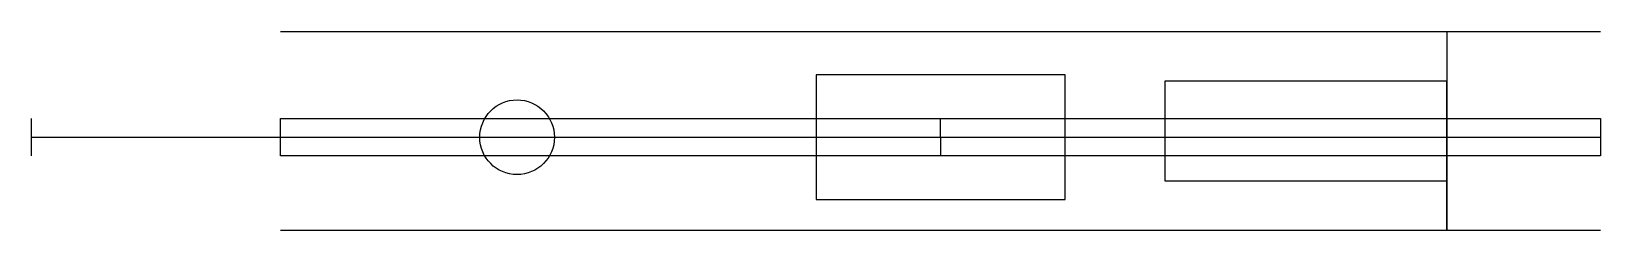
# Model space of a CAD drawing. Header units: millimetres. Extents: x -29 to 34, y 0 to 8.
import ezdxf

# ---------------------------------------------------------------- set-up
doc = ezdxf.new("R2010")
doc.units = ezdxf.units.MM
doc.layers.get('0').update_dxf_attribs({"linetype": 'CONTINUOUS'})

msp = doc.modelspace()

# ---------------------------------------------------------------- linework, layer by layer
for p, q in [((-19, 8), (34, 8)), ((-19, 8), (34, 8)), ((27.82, 8), (27.82, 6)), ((27.82, 8), (27.82, 0)), ((12.5, 6.25), (2.5, 6.25)), ((2.5, 6.25), (2.5, 1.25)), ((12.5, 3.75), (12.5, 6.25)), ((12.5, 1.25), (12.5, 6.25)), ((27.82, 6), (16.506, 6)), ((16.506, 6), (16.506, 2)), ((27.82, 2), (27.82, 6)), ((-29, 3), (-29, 4.5)), ((7.5, 3.75), (7.5, 4.5)), ((-29, 3.75), (-9.5, 3.75)), ((-19, 3.75), (34, 3.75)), ((-9.5, 3.75), (16.5, 3.75)), ((7.5, 3.75), (7.5, 3)), ((7.5, 3.75), (12.5, 3.75)), ((16.506, 2), (27.82, 2)), ((27.82, 0), (27.82, 2)), ((2.5, 1.25), (12.5, 1.25)), ((34, 0), (-19, 0)), ((34, 0), (-19, 0))]:
    msp.add_line(p, q)
msp.add_lwpolyline([(-19, 4.5), (34, 4.5), (34, 3), (-19, 3)], close=True)
msp.add_circle((-9.5, 3.75), 1.5)

doc.saveas('drawing.dxf')
